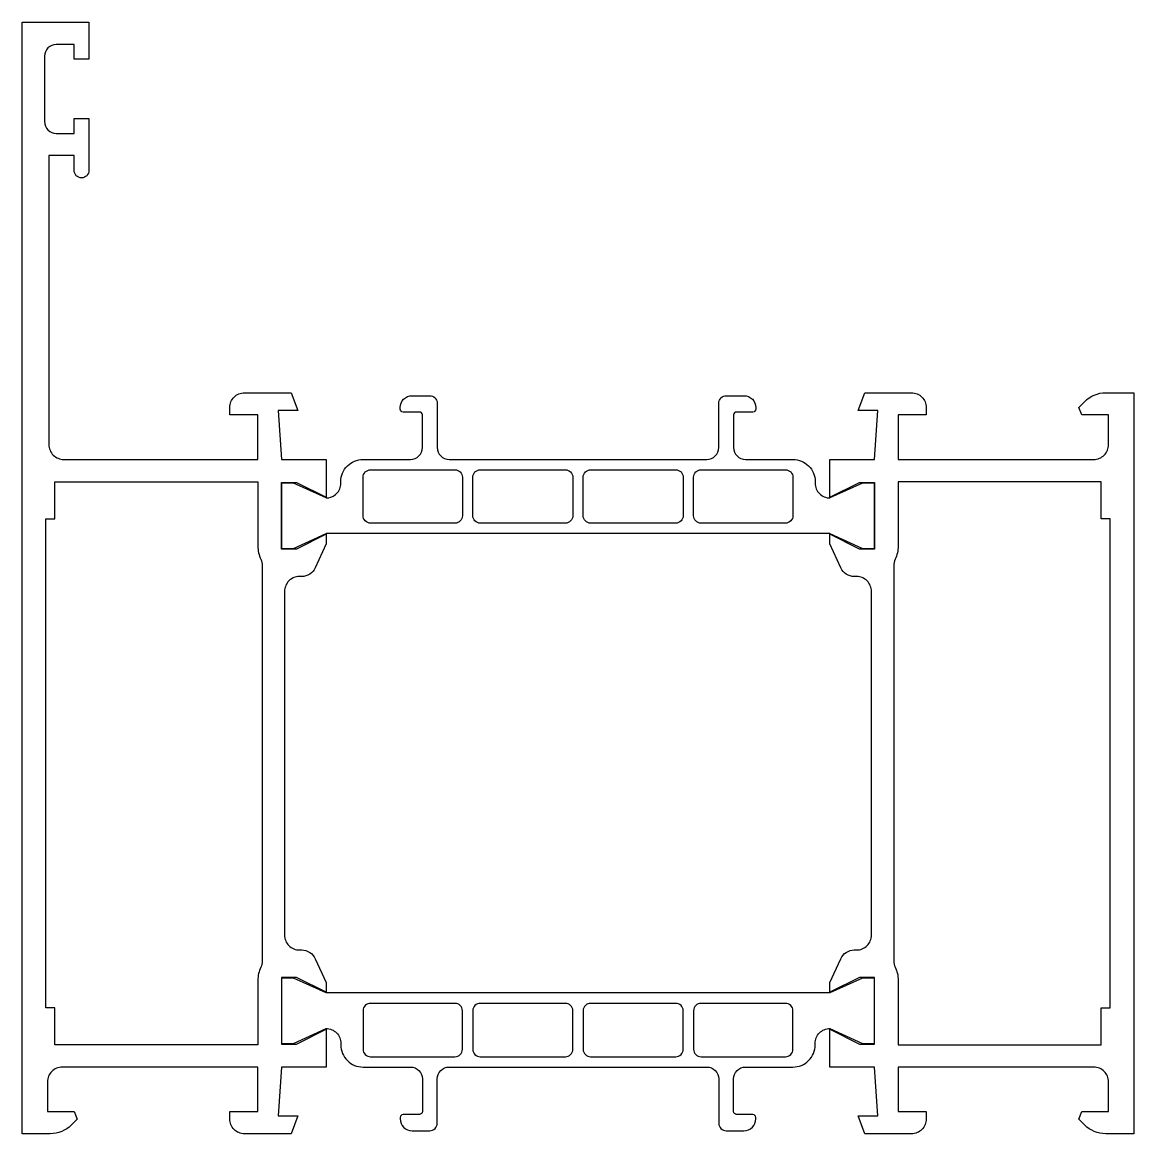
# Model space of a CAD drawing. Header units: millimetres. Extents: x 0 to 75, y 0 to 75.
import ezdxf

# ---------------------------------------------------------------- set-up
doc = ezdxf.new("R2010")
doc.units = ezdxf.units.MM

msp = doc.modelspace()

# ---------------------------------------------------------------- linework, layer by layer
for points in [[(20.5, 39.8), (19.766, 38.186, -0.294108), (18.856, 37.6), (18.7, 37.6, 0.414214), (17.7, 36.6), (17.7, 13.4, 0.414214), (18.7, 12.4), (18.856, 12.4, -0.294108), (19.766, 11.814), (20.5, 10.2), (20.5, 9.5), (18.3, 10.5), (17.5, 10.5), (17.5, 6.1), (18.3, 6.1), (20.5, 7.1), (20.5, 4.5), (17.5, 4.5), (17.279, 1.2), (18.586, 1.2), (18.149, 0), (15, 0, -0.414214), (14, 1), (14, 1.5), (15.9, 1.5), (15.9, 4.5), (2.7, 4.5, 0.414214), (1.7, 3.5), (1.7, 1.5), (3.5, 1.5), (3.712, 0.988), (3.31, 0.586, -0.198912), (1.896, 0), (0, 0), (0, 75), (4.5, 75), (4.5, 72.5), (3.5, 72.5), (3.5, 73.5), (2.3, 73.5, 0.414214), (1.5, 72.7), (1.5, 68.3, 0.414214), (2.3, 67.5), (3.5, 67.5), (3.5, 68.5), (4.5, 68.5), (4.5, 65, -1), (3.5, 65), (3.5, 66), (1.8, 66), (1.8, 46.5, 0.414214), (2.8, 45.5), (15.9, 45.5), (15.9, 48.5), (14, 48.5), (14, 49, -0.414214), (15, 50), (18.149, 50), (18.586, 48.8), (17.279, 48.8), (17.5, 45.5), (20.5, 45.5), (20.5, 42.9), (18.3, 43.9), (17.5, 43.9), (17.5, 39.5), (18.3, 39.5), (20.5, 40.5), (20.5, 39.8)], [(54.5, 42.9), (54.5, 42.95), (56.5, 43.95), (57.5, 43.95), (57.5, 39.45), (56.5, 39.45), (54.5, 40.45), (54.5, 40.5), (20.5, 40.5), (20.5, 40.45), (18.5, 39.45), (17.5, 39.45), (17.5, 43.95), (18.5, 43.95), (20.5, 42.95), (20.5, 42.9, 0.414214), (21.5, 43.9), (21.5, 44, -0.414214), (23, 45.5), (26.2, 45.5, 0.414214), (27, 46.3), (27, 48.5, 0.414214), (26.8, 48.7), (25.7, 48.7, -0.414214), (25.5, 48.9), (25.5, 49, -0.414214), (26.3, 49.8), (27.5, 49.8, -0.414214), (28, 49.3), (28, 46.3, 0.414214), (28.8, 45.5), (46.2, 45.5, 0.414214), (47, 46.3), (47, 49.3, -0.414214), (47.5, 49.8), (48.7, 49.8, -0.414214), (49.5, 49), (49.5, 48.9, -0.414214), (49.3, 48.7), (48.2, 48.7, 0.414214), (48, 48.5), (48, 46.3, 0.414214), (48.8, 45.5), (52, 45.5, -0.414214), (53.5, 44), (53.5, 43.9, 0.414214), (54.5, 42.9)], [(54.5, 39.8), (54.5, 40.5), (56.7, 39.5), (57.5, 39.5), (57.5, 43.9), (56.7, 43.9), (54.5, 42.9), (54.5, 45.5), (57.5, 45.5), (57.721, 48.8), (56.414, 48.8), (56.851, 50), (60, 50, -0.414214), (61, 49), (61, 48.5), (59.1, 48.5), (59.1, 45.5), (72.3, 45.5, 0.414214), (73.3, 46.5), (73.3, 48.5), (71.5, 48.5), (71.288, 49.012), (71.69, 49.414, -0.198912), (73.104, 50), (75, 50), (75, 0), (73.104, 0, -0.198912), (71.69, 0.586), (71.288, 0.988), (71.5, 1.5), (73.3, 1.5), (73.3, 3.5, 0.414214), (72.3, 4.5), (59.1, 4.5), (59.1, 1.5), (61, 1.5), (61, 1, -0.414214), (60, 0), (56.851, 0), (56.414, 1.2), (57.721, 1.2), (57.5, 4.5), (54.5, 4.5), (54.5, 7.1), (56.7, 6.1), (57.5, 6.1), (57.5, 10.5), (56.7, 10.5), (54.5, 9.5), (54.5, 10.2), (55.234, 11.814, -0.294108), (56.144, 12.4), (56.3, 12.4, 0.414214), (57.3, 13.4), (57.3, 36.6, 0.414214), (56.3, 37.6), (56.144, 37.6, -0.294108), (55.234, 38.186), (54.5, 39.8)], [(23, 41.7), (23, 44.3, -0.414214), (23.5, 44.8), (29.2, 44.8, -0.414214), (29.7, 44.3), (29.7, 41.7, -0.414214), (29.2, 41.2), (23.5, 41.2, -0.414214), (23, 41.7)], [(30.4, 41.7), (30.4, 44.3, -0.414214), (30.9, 44.8), (36.65, 44.8, -0.414214), (37.15, 44.3), (37.15, 41.7, -0.414214), (36.65, 41.2), (30.9, 41.2, -0.414214), (30.4, 41.7)], [(44.6, 41.7, -0.414214), (44.1, 41.2), (38.35, 41.2, -0.414214), (37.85, 41.7), (37.85, 44.3, -0.414214), (38.35, 44.8), (44.1, 44.8, -0.414214), (44.6, 44.3), (44.6, 41.7)], [(45.3, 41.7), (45.3, 44.3, -0.414214), (45.8, 44.8), (51.5, 44.8, -0.414214), (52, 44.3), (52, 41.7, -0.414214), (51.5, 41.2), (45.8, 41.2, -0.414214), (45.3, 41.7)], [(1.6, 8.5), (1.6, 41.5), (2.2, 41.5), (2.2, 44), (15.9, 44), (15.9, 39.65, 0.112281), (16.102, 38.763, -0.112281), (16.2, 38.331), (16.2, 11.669, -0.112281), (16.102, 11.237, 0.112281), (15.9, 10.35), (15.9, 6), (2.2, 6), (2.2, 8.5), (1.6, 8.5)], [(72.8, 41.5), (72.8, 44), (59.1, 44), (59.1, 39.65, -0.112281), (58.898, 38.763, 0.112281), (58.8, 38.331), (58.8, 11.669, 0.112281), (58.898, 11.237, -0.112281), (59.1, 10.35), (59.1, 6), (72.8, 6), (72.8, 8.5), (73.4, 8.5), (73.4, 41.5), (72.8, 41.5)], [(54.5, 7.1), (54.5, 7.05), (56.5, 6.05), (57.5, 6.05), (57.5, 10.55), (56.5, 10.55), (54.5, 9.55), (54.5, 9.5), (20.5, 9.5), (20.5, 9.55), (18.5, 10.55), (17.5, 10.55), (17.5, 6.05), (18.5, 6.05), (20.5, 7.05), (20.5, 7.1, -0.414214), (21.5, 6.1), (21.5, 6, 0.414214), (23, 4.5), (26.2, 4.5, -0.414214), (27, 3.7), (27, 1.5, -0.414214), (26.8, 1.3), (25.7, 1.3, 0.414214), (25.5, 1.1), (25.5, 1, 0.414214), (26.3, 0.2), (27.5, 0.2, 0.414214), (28, 0.7), (28, 3.7, -0.414214), (28.8, 4.5), (46.2, 4.5, -0.414214), (47, 3.7), (47, 0.7, 0.414214), (47.5, 0.2), (48.7, 0.2, 0.414214), (49.5, 1), (49.5, 1.1, 0.414214), (49.3, 1.3), (48.2, 1.3, -0.414214), (48, 1.5), (48, 3.7, -0.414214), (48.8, 4.5), (52, 4.5, 0.414214), (53.5, 6), (53.5, 6.1, -0.414214), (54.5, 7.1)], [(23, 8.3), (23, 5.7, 0.414214), (23.5, 5.2), (29.2, 5.2, 0.414214), (29.7, 5.7), (29.7, 8.3, 0.414214), (29.2, 8.8), (23.5, 8.8, 0.414214), (23, 8.3)], [(30.4, 8.3), (30.4, 5.7, 0.414214), (30.9, 5.2), (36.65, 5.2, 0.414214), (37.15, 5.7), (37.15, 8.3, 0.414214), (36.65, 8.8), (30.9, 8.8, 0.414214), (30.4, 8.3)], [(44.6, 8.3, 0.414214), (44.1, 8.8), (38.35, 8.8, 0.414214), (37.85, 8.3), (37.85, 5.7, 0.414214), (38.35, 5.2), (44.1, 5.2, 0.414214), (44.6, 5.7), (44.6, 8.3)], [(45.3, 8.3), (45.3, 5.7, 0.414214), (45.8, 5.2), (51.5, 5.2, 0.414214), (52, 5.7), (52, 8.3, 0.414214), (51.5, 8.8), (45.8, 8.8, 0.414214), (45.3, 8.3)]]:
    msp.add_lwpolyline(points, format="xyb", close=True)

doc.saveas('drawing.dxf')
